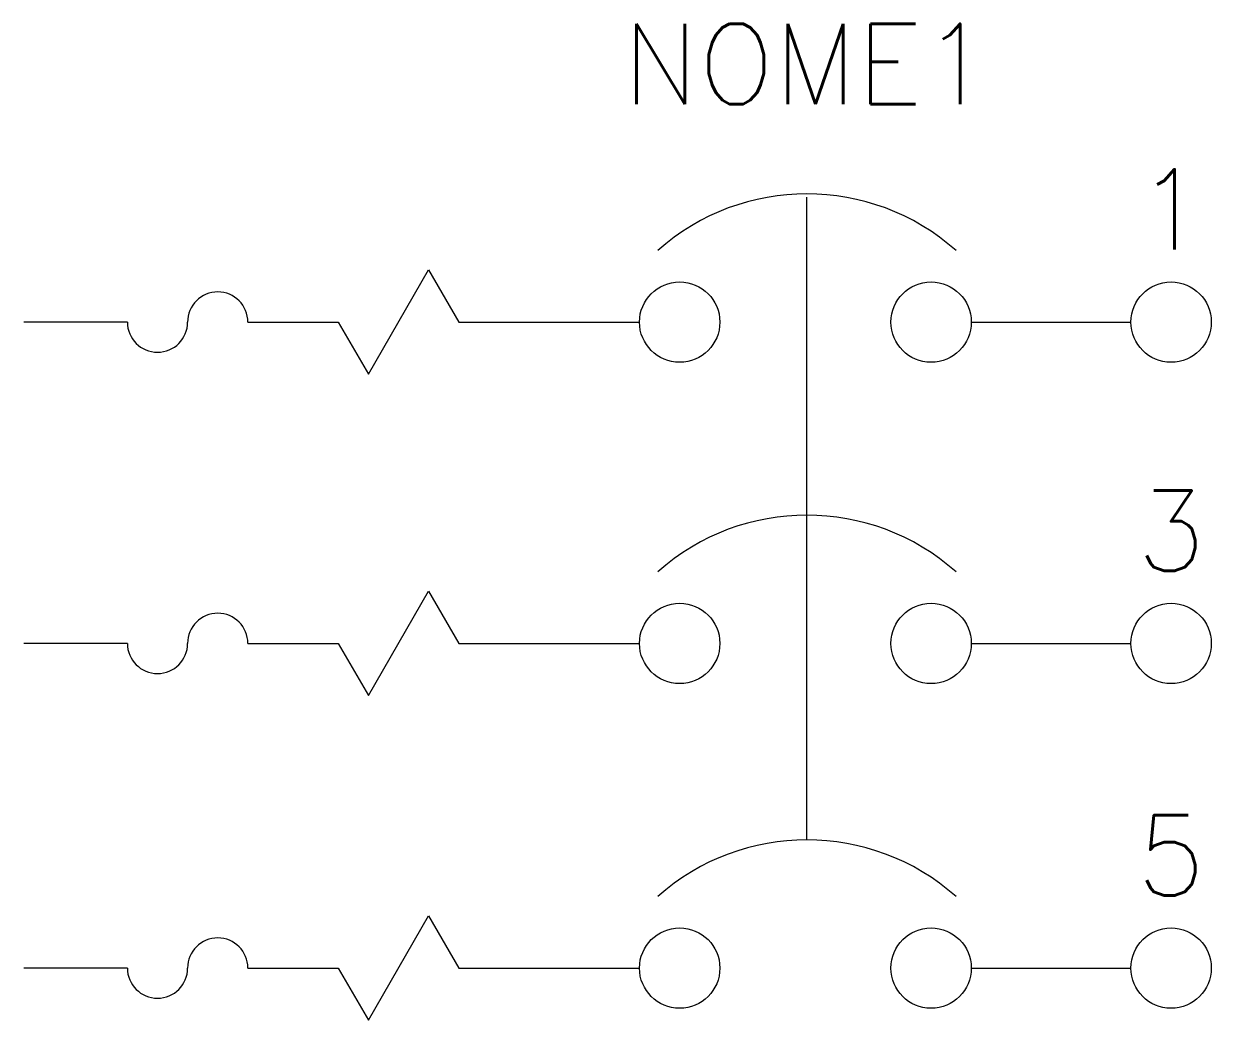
# Model space of a CAD drawing. Header units: millimetres. Extents: x -29.6 to 0, y -17.4 to 7.4.
import ezdxf
from ezdxf.enums import TextEntityAlignment as Align

# ---------------------------------------------------------------- set-up
doc = ezdxf.new("R2010")
doc.units = ezdxf.units.MM
doc.header["$LTSCALE"] = 10
doc.linetypes.add('HIDDEN', pattern=[0.375, 0.25, -0.125])
doc.styles.add('ROMANS', font='romans.shx')

msp = doc.modelspace()

# ---------------------------------------------------------------- linework, layer by layer
at = {"color": 0, "linetype": 'Continuous'}
for p, q in [((-20.984, -1.299), (-19.484, 1.299)), ((-19.484, 1.299), (-18.734, 0)), ((-23.984, 0), (-21.734, 0)), ((-21.734, 0), (-20.984, -1.299)), ((-18.734, 0), (-14.234, 0)), ((-5.975, 0), (-2, 0)), ((-20.984, -9.299), (-19.484, -6.701)), ((-19.484, -6.701), (-18.734, -8)), ((-23.984, -8), (-21.734, -8)), ((-21.734, -8), (-20.984, -9.299)), ((-18.734, -8), (-14.234, -8)), ((-5.975, -8), (-2, -8)), ((-20.984, -17.382), (-19.484, -14.784)), ((-19.484, -14.784), (-18.734, -16.083)), ((-23.984, -16.083), (-21.734, -16.083)), ((-21.734, -16.083), (-20.984, -17.382)), ((-18.734, -16.083), (-14.234, -16.083)), ((-5.975, -16.083), (-2, -16.083))]:
    msp.add_line(p, q, dxfattribs=at)
at = {"color": 0}
for p, q in [((-26.984, 0), (-29.564, 0)), ((-26.984, -8), (-29.564, -8)), ((-26.984, -16.083), (-29.564, -16.083))]:
    msp.add_line(p, q, dxfattribs=at)
at = {"color": 0, "linetype": 'HIDDEN', "ltscale": 10, "flags": 128}
msp.add_lwpolyline([(-10.066, -12.89), (-10.066, 3.11)], dxfattribs=at)
at = {"color": 0, "linetype": 'Continuous'}
for centre in [(-13.234, 0), (-6.975, 0), (-13.234, -8), (-6.975, -8), (-13.234, -16.083), (-6.975, -16.083)]:
    msp.add_circle(centre, 1, dxfattribs=at)
at = {"color": 0}
for centre in [(-1, 0), (-1, -8), (-1, -16.083)]:
    msp.add_circle(centre, 1, dxfattribs=at)
at = {"color": 0, "linetype": 'Continuous'}
for centre, radius, start, end in [((-10.066, -2.387), 5.581, 48.3063, 131.6937), ((-24.734, 0), 0.75, 0, 180), ((-26.234, 0), 0.75, 180, 0), ((-10.066, -10.387), 5.581, 48.3063, 131.6937), ((-24.734, -8), 0.75, 0, 180), ((-26.234, -8), 0.75, 180, 0), ((-10.066, -18.471), 5.581, 48.3063, 131.6937), ((-24.734, -16.083), 0.75, 0, 180), ((-26.234, -16.083), 0.75, 180, 0)]:
    msp.add_arc(centre, radius, start, end, dxfattribs=at)

# ---------------------------------------------------------------- texts
at = {"color": 0, "style": 'ROMANS', "flags": 4}
msp.add_attdef('NOME1', text='', height=2, dxfattribs=at).set_placement((-10.066, 6.428), align=Align.MIDDLE_CENTER)
at = {"color": 0, "lineweight": -3, "style": 'ROMANS'}
for tag, p in [('1', (-1, 1.205)), ('3', (-1, -6.795)), ('5', (-1, -14.878))]:
    msp.add_attdef(tag, text='', height=2, dxfattribs=at).set_placement(p, align=Align.BOTTOM_CENTER)

doc.saveas('drawing.dxf')
